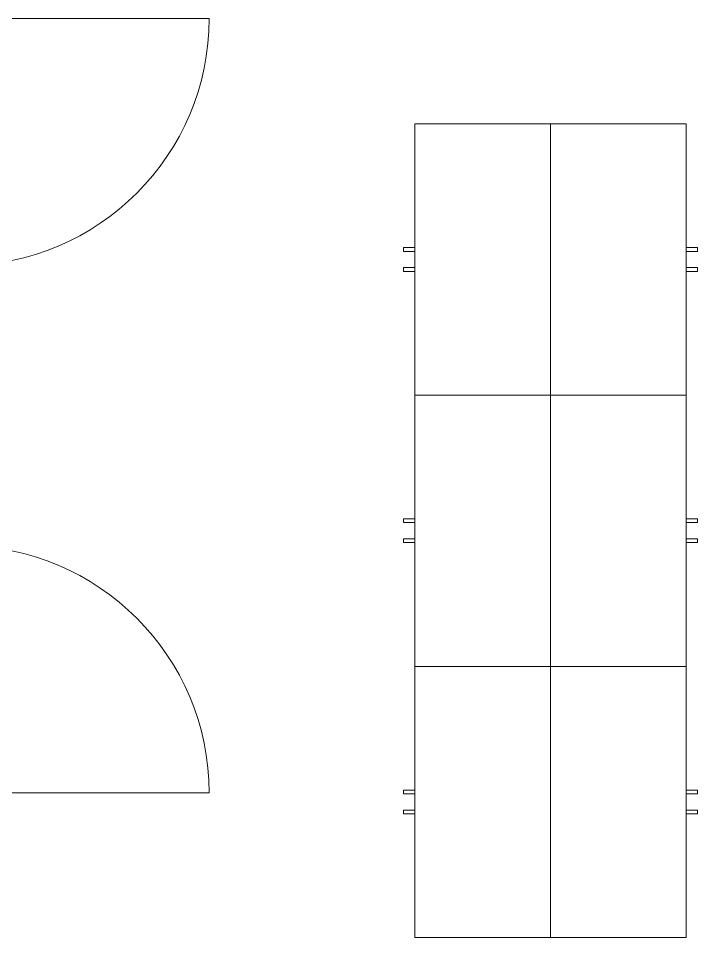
# Model space of a CAD drawing. Header units: millimetres. Extents: x 31960 to 73442, y -14102 to 21505.
# Drawn here: x 36095 to 38350, y -4804 to -1754 of the extents above; entities that cross this region are included whole.
import ezdxf

# ---------------------------------------------------------------- set-up
doc = ezdxf.new("R2010")
doc.units = ezdxf.units.MM
doc.layers.add('A-DOOR', color=31, linetype='Continuous', lineweight=13)
doc.layers.add('Q-CASE', color=31, linetype='Continuous', lineweight=9)

# ---------------------------------------------------------------- blocks, each defined once
blk = doc.blocks.new('B  - 500deep-401663-Level 9 207 Kent St 1_100')
at = {"layer": 'Q-CASE'}
for p, q in [((4.8, 207.1), (17.5, 207.1)), ((4.8, 169), (4.8, 207.1)), ((17.5, 207.1), (17.5, 169)), ((71.3, 207.1), (84, 207.1)), ((71.3, 169), (71.3, 207.1)), ((84, 207.1), (84, 169)), ((494.4, 169), (-405.6, 169)), ((-405.6, 169), (-405.6, -281)), ((494.4, -281), (494.4, 169)), ((-405.6, -281), (494.4, -281))]:
    blk.add_line(p, q, dxfattribs=at)
blk = doc.blocks.new('B  - 500deep-400395-Level 9 207 Kent St 1_100')
at = {"layer": 'Q-CASE'}
for p, q in [((-405.6, -169), (-405.6, 281)), ((-405.6, 281), (494.4, 281)), ((494.4, 281), (494.4, -169)), ((494.4, -169), (-405.6, -169)), ((4.8, -169), (4.8, -207.1)), ((17.5, -207.1), (17.5, -169)), ((71.3, -169), (71.3, -207.1)), ((84, -207.1), (84, -169)), ((4.8, -207.1), (17.5, -207.1)), ((71.3, -207.1), (84, -207.1))]:
    blk.add_line(p, q, dxfattribs=at)
blk = doc.blocks.new('Concept Single Door_DOR - 820 x 2100-2149906-Level 9 207 Kent St 1_100')
at = {"layer": 'A-DOOR', "lineweight": 9}
blk.add_line((410, -50), (410, -870), dxfattribs=at)
blk.add_arc((410, -50), 820, 180, 270, dxfattribs=at)
blk = doc.blocks.new('Concept Single Door_DOR - 820 x 2100-2149947-Level 9 207 Kent St 1_100')
at = {"layer": 'A-DOOR', "lineweight": 9}
blk.add_line((410, 50), (410, 870), dxfattribs=at)
blk.add_arc((410, 50), 820, 90, 180, dxfattribs=at)

msp = doc.modelspace()

# ---------------------------------------------------------------- block references
at = {"layer": 'A-DOOR', "lineweight": 9}
for name, p, rotation in [('Concept Single Door_DOR - 820 x 2100-2149906-Level 9 207 Kent St 1_100', (35858.7, -2163.9), 89.99999999999987), ('Concept Single Door_DOR - 820 x 2100-2149947-Level 9 207 Kent St 1_100', (35858.7, -3913.9), 269.9999999999999)]:
    msp.add_blockref(name, p, dxfattribs=dict(at, rotation=rotation))
at = {"layer": 'Q-CASE'}
for name, p, rotation in [('B  - 500deep-400395-Level 9 207 Kent St 1_100', (37580.9, -2509.5), 270.0000000000014), ('B  - 500deep-401663-Level 9 207 Kent St 1_100', (38142.9, -2509.5), 270.0000000000006), ('B  - 500deep-400395-Level 9 207 Kent St 1_100', (37580.9, -3409.5), 270.0000000000014), ('B  - 500deep-401663-Level 9 207 Kent St 1_100', (38142.9, -3409.5), 270.0000000000006), ('B  - 500deep-400395-Level 9 207 Kent St 1_100', (37580.9, -4309.5), 270.0000000000014), ('B  - 500deep-401663-Level 9 207 Kent St 1_100', (38142.9, -4309.5), 270.0000000000006)]:
    msp.add_blockref(name, p, dxfattribs=dict(at, rotation=rotation))

doc.saveas('drawing.dxf')
